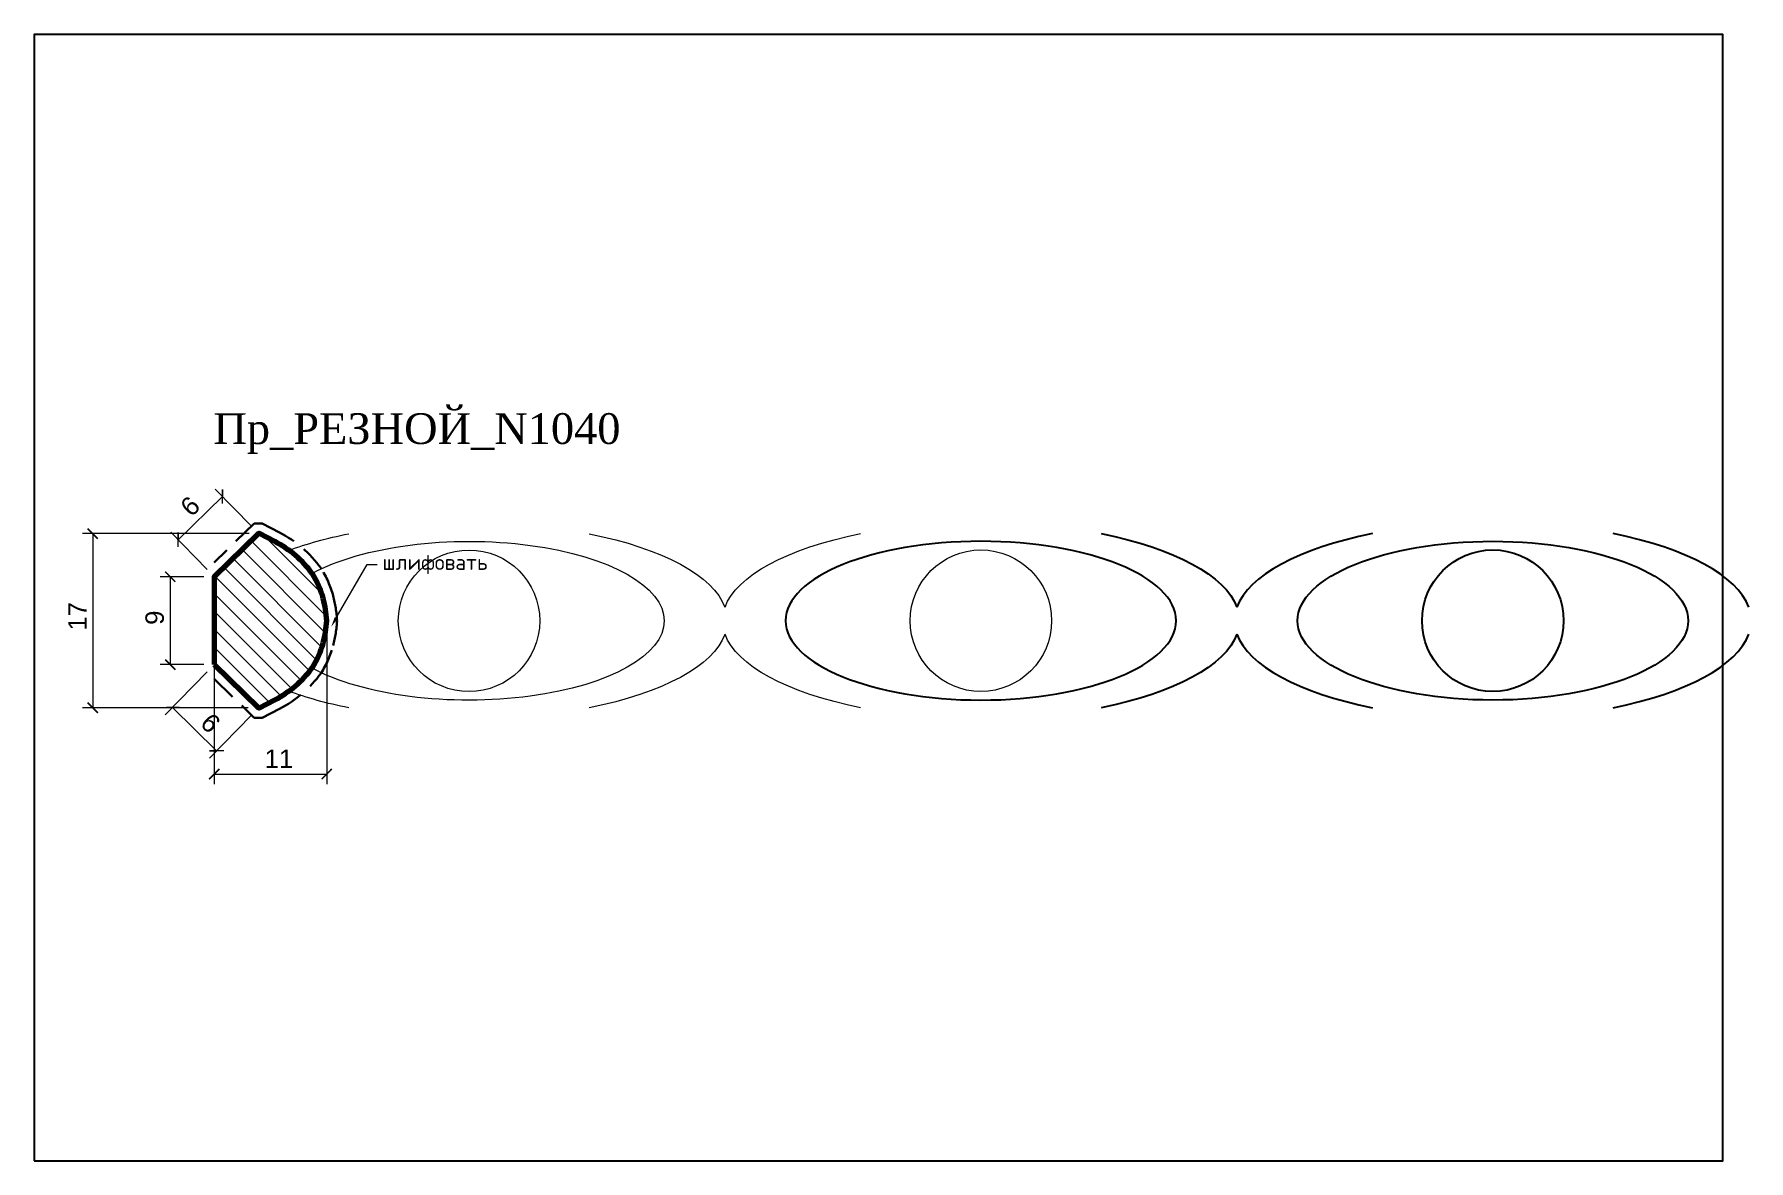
# Model space of a CAD drawing. Header units: millimetres. Extents: x 1311 to 1479, y -873 to -763.
import ezdxf
from ezdxf import colors
from ezdxf.entities.mleader import LeaderData, LeaderLine
from ezdxf.math import Vec2, Vec3

# ---------------------------------------------------------------- set-up
doc = ezdxf.new("R2010")
doc.units = ezdxf.units.MM
doc.linetypes.add('HIDDEN', pattern=[0.375, 0.25, -0.125])
for name, color, linetype, lineweight in [('0.15', 7, 'Continuous', 15), ('линия 50', 1, 'Continuous', 140), ('служебный слой РАЗМЕРЫ', 7, 'Continuous', 9)]:
    doc.layers.add(name, color=color, linetype=linetype, lineweight=lineweight)
doc.layers.add('Outside panel', color=7, linetype='Continuous', lineweight=18, true_color=0x7f5e57)
doc.layers.add('размеры в модели', color=7, linetype='Continuous')
doc.styles.add('ELECT', font='times.ttf')
doc.styles.get("Standard").update_dxf_attribs({"font": 'arial.ttf'})
doc.styles.add('ЕСКД профили текст', font='isocpeur.ttf')
doc.dimstyles.new('M_1', dxfattribs={"dimtxt": 1.8, "dimasz": 1, "dimexe": 1, "dimexo": 1, "dimgap": 0.6, "dimtad": 1, "dimdec": 0, "dimdsep": 46, "dimtxsty": 'Standard', "dimblk": 'ARCHTICK', "dimcen": -5, "dimclrd": 7, "dimclre": 7, "dimclrt": 7, "dimadec": 0, "dimazin": 0, "dimtfac": 1, "dimtdec": 0, "dimtmove": 0, "dimatfit": 3, "dimfxl": 1, "dimtolj": 1, "dimtzin": 0, "dimlwd": 5, "dimlwe": 5, "dimarcsym": 0})

# ---------------------------------------------------------------- blocks, each defined once
blk = doc.blocks.new('_ArchTick')
at = {"color": 0, "linetype": 'ByBlock', "const_width": 0.15}
blk.add_lwpolyline([(-0.5, -0.5), (0.5, 0.5)], dxfattribs=at)
blk = doc.blocks.new('*D4')
at = {"layer": 'Defpoints', "color": 0, "ltscale": 1000, "transparency": 16777216}
for p in [(1328.7, -815.91), (1324.41, -824.49), (1328.7, -824.49)]:
    blk.add_point(p, dxfattribs=at)
at = {"layer": 'размеры в модели', "color": 7, "lineweight": 5, "ltscale": 1000, "transparency": 16777216}
for p, q in [((1327.7, -815.91), (1323.41, -815.91)), ((1324.41, -815.91), (1324.41, -824.49)), ((1327.7, -824.49), (1323.41, -824.49))]:
    blk.add_line(p, q, dxfattribs=at)
for p, rotation in [((1324.41, -815.91), 90), ((1324.41, -824.49), 270)]:
    blk.add_blockref('_ArchTick', p, dxfattribs=dict(at, rotation=rotation))
at = {"layer": 'размеры в модели', "color": 7, "ltscale": 1000, "transparency": 16777216, "insert": (1322.89, -819.91), "char_height": 1.8, "attachment_point": 5, "rotation": 90}
blk.add_mtext('\\A1;9', dxfattribs=at)
blk = doc.blocks.new('*D3')
at = {"layer": 'Defpoints', "color": 0, "ltscale": 1000, "transparency": 16777216}
for p in [(1329.5, -808.08), (1333.03, -811.7), (1328.7, -815.91)]:
    blk.add_point(p, dxfattribs=at)
at = {"layer": 'размеры в модели', "color": 7, "lineweight": 5, "ltscale": 1000, "transparency": 16777216}
for p, q in [((1332.33, -810.98), (1328.8, -807.36)), ((1325.17, -812.29), (1329.5, -808.08)), ((1328, -815.2), (1324.47, -811.57))]:
    blk.add_line(p, q, dxfattribs=at)
for p, rotation in [((1329.5, -808.08), 44.21735353819771), ((1325.17, -812.29), 224.2173535381978)]:
    blk.add_blockref('_ArchTick', p, dxfattribs=dict(at, rotation=rotation))
at = {"layer": 'размеры в модели', "color": 7, "ltscale": 1000, "transparency": 16777216, "insert": (1326.35, -809.02), "char_height": 1.8, "attachment_point": 5, "rotation": 44.2174}
blk.add_mtext('\\A1;6', dxfattribs=at)
blk = doc.blocks.new('*D2')
at = {"layer": 'Defpoints', "color": 0, "ltscale": 1000, "transparency": 16777216}
for p in [(1328.7, -824.49), (1333.03, -828.7), (1328.94, -832.9)]:
    blk.add_point(p, dxfattribs=at)
at = {"layer": 'размеры в модели', "color": 7, "lineweight": 5, "ltscale": 1000, "transparency": 16777216}
for p, q in [((1328, -825.2), (1323.91, -829.4)), ((1324.61, -828.68), (1328.94, -832.9)), ((1332.33, -829.42), (1328.24, -833.62))]:
    blk.add_line(p, q, dxfattribs=at)
for p, rotation in [((1324.61, -828.68), 135.7459175538012), ((1328.94, -832.9), 315.7459175538012)]:
    blk.add_blockref('_ArchTick', p, dxfattribs=dict(at, rotation=rotation))
at = {"layer": 'размеры в модели', "color": 7, "ltscale": 1000, "transparency": 16777216, "insert": (1328.34, -830.2), "char_height": 1.8, "attachment_point": 5, "rotation": 315.7459}
blk.add_mtext('\\A1;6', dxfattribs=at)
blk = doc.blocks.new('*D6')
at = {"layer": 'Defpoints', "color": 0, "ltscale": 1000, "transparency": 16777216}
for p in [(1333.13, -811.7), (1316.83, -828.7), (1333.03, -828.7)]:
    blk.add_point(p, dxfattribs=at)
at = {"layer": 'размеры в модели', "color": 7, "lineweight": 5, "ltscale": 1000, "transparency": 16777216}
for p, q in [((1332.13, -811.7), (1315.83, -811.7)), ((1316.83, -811.7), (1316.83, -828.7)), ((1332.03, -828.7), (1315.83, -828.7))]:
    blk.add_line(p, q, dxfattribs=at)
for p, rotation in [((1316.83, -811.7), 90), ((1316.83, -828.7), 270)]:
    blk.add_blockref('_ArchTick', p, dxfattribs=dict(at, rotation=rotation))
at = {"layer": 'размеры в модели', "color": 7, "ltscale": 1000, "transparency": 16777216, "insert": (1315.33, -819.77), "char_height": 1.8, "attachment_point": 5, "rotation": 90}
blk.add_mtext('\\A1;17', dxfattribs=at)
blk = doc.blocks.new('*D5')
at = {"layer": 'Defpoints', "color": 0, "ltscale": 1000, "transparency": 16777216}
for p in [(1328.7, -820.72), (1339.69, -820.37), (1339.69, -835.18)]:
    blk.add_point(p, dxfattribs=at)
at = {"layer": 'размеры в модели', "color": 7, "lineweight": 5, "ltscale": 1000, "transparency": 16777216}
for p, q in [((1328.7, -821.72), (1328.7, -836.18)), ((1339.69, -821.37), (1339.69, -836.18)), ((1328.7, -835.18), (1339.69, -835.18))]:
    blk.add_line(p, q, dxfattribs=at)
at = {"layer": 'размеры в модели', "color": 7, "lineweight": 5, "ltscale": 1000, "transparency": 16777216, "rotation": 180}
blk.add_blockref('_ArchTick', (1328.7, -835.18), dxfattribs=at)
at = {"layer": 'размеры в модели', "color": 7, "lineweight": 5, "ltscale": 1000, "transparency": 16777216}
blk.add_blockref('_ArchTick', (1339.69, -835.18), dxfattribs=at)
at = {"layer": 'размеры в модели', "color": 7, "ltscale": 1000, "transparency": 16777216, "insert": (1335.02, -833.68), "char_height": 1.8, "attachment_point": 5}
blk.add_mtext('\\A1;11', dxfattribs=at)

msp = doc.modelspace()

# ---------------------------------------------------------------- hatches: boundary and pattern name
at = {"layer": 'Outside panel', "ltscale": 1000}
h = msp.add_hatch(dxfattribs=at)
h.set_pattern_fill('ANSI31', color=256, scale=9.894831, angle=90)
h.set_pattern_definition([(135, (-308746.6368, 92246.3374), (-0.8745877676, -0.8745877676), [])])
edge = h.paths.add_edge_path()
edge.add_line((1328.7, -824.49), (1333.03, -828.7))
edge.add_line((1333.03, -828.7), (1333.13, -828.7))
edge.add_line((1333.13, -828.7), (1334.62, -827.93))
edge.add_arc((1329.72, -818.47), 10.65, 297.3852, 323.736)
edge.add_arc((1330.42, -819.88), 9.28, 328.2344, 344.5128)
edge.add_arc((1328.33, -819.55), 11.38, 345.7002, 356.728)
edge.add_arc((1328.33, -820.85), 11.38, 3.272, 14.2998)
edge.add_arc((1330.42, -820.52), 9.28, 15.4872, 31.7656)
edge.add_arc((1329.72, -821.93), 10.65, 36.264, 62.6148)
edge.add_line((1334.62, -812.47), (1333.13, -811.7))
edge.add_line((1333.13, -811.7), (1333.03, -811.7))
edge.add_line((1333.03, -811.7), (1328.7, -815.91))
edge.add_line((1328.7, -815.91), (1328.7, -824.49))

# ---------------------------------------------------------------- linework, layer by layer
at = {"color": 6, "ltscale": 1000}
msp.add_lwpolyline([(1311.12, -872.94), (1476.12, -872.94), (1476.12, -762.94), (1311.12, -762.94)], close=True, dxfattribs=at)
at = {"color": 7, "ltscale": 1000}
msp.add_circle((1453.64, -820.2), 6.91, dxfattribs=at)
at = {"color": 7, "ltscale": 1000, "extrusion": (0, 0, -1)}
msp.add_ellipse((1403.62, -820.2), major_axis=(-19.08, 0), ratio=0.406419, dxfattribs=at)
for start_param, end_param in [(8.338259, 9.285797), (3.280573, 4.228112)]:
    msp.add_ellipse((1403.62, -820.2), major_axis=(-25.25, 0), ratio=0.380342, start_param=start_param, end_param=end_param, dxfattribs=at)
at = {"color": 7, "ltscale": 1000}
for start_param, end_param in [(8.338259, 9.285797), (6.422166, 7.369704), (3.280573, 4.228112), (5.196666, 6.144205)]:
    msp.add_ellipse((1453.64, -820.2), major_axis=(25.25, 0), ratio=0.380342, start_param=start_param, end_param=end_param, dxfattribs=at)
msp.add_ellipse((1453.64, -820.2), major_axis=(19.08, 0), ratio=0.406419, dxfattribs=at)
at = {"layer": '0.15', "color": 7, "ltscale": 1000}
for centre in [(1353.6, -820.21), (1403.62, -820.2)]:
    msp.add_circle(centre, 6.91, dxfattribs=at)
at = {"layer": '0.15', "color": 7, "ltscale": 1000, "extrusion": (0, 0, -1)}
for centre, major_axis, ratio, start_param, end_param in [((1353.6, -820.21), (-25.25, 0), 0.380342, 7.08204, 7.369704), ((1353.6, -820.21), (-19.08, 0), 0.406419, 0.637856, 5.645557), ((1353.6, -820.21), (-25.25, 0), 0.380342, 8.338259, 9.285797), ((1403.62, -820.2), (-25.25, 0), 0.380342, 6.422166, 7.369704), ((1353.6, -820.21), (-25.25, 0), 0.380342, 3.280573, 4.228112), ((1403.62, -820.2), (-25.25, 0), 0.380342, 5.196666, 6.144205), ((1353.6, -820.21), (-25.25, 0), 0.380342, 5.196666, 5.484577)]:
    msp.add_ellipse(centre, major_axis=major_axis, ratio=ratio, start_param=start_param, end_param=end_param, dxfattribs=at)
at = {"layer": 'линия 50', "color": 1, "linetype": 'HIDDEN', "lineweight": 30, "ltscale": 10, "true_color": 0xff0909}
msp.add_lwpolyline([(1328.7, -825.88), (1332.62, -829.7), (1333.38, -829.7), (1335.08, -828.81, 0.116324), (1339.14, -825.33, 0.072365), (1340.33, -822.62, 0.049521), (1340.7, -820.2, 0.049521), (1340.33, -817.78, 0.072365), (1339.14, -815.07, 0.116324), (1335.08, -811.59), (1333.38, -810.7), (1332.62, -810.7), (1328.7, -814.52)], format="xyb", dxfattribs=at)
at = {"layer": 'линия 50', "color": 7}
msp.add_lwpolyline([(1328.7, -824.49), (1333.03, -828.7), (1333.13, -828.7), (1334.62, -827.93, 0.115487), (1338.31, -824.77, 0.071147), (1339.36, -822.36, 0.048155), (1339.7, -820.2, 0.048155), (1339.36, -818.04, 0.071147), (1338.31, -815.63, 0.115487), (1334.62, -812.47), (1333.13, -811.7), (1333.03, -811.7), (1328.7, -815.91)], format="xyb", close=True, dxfattribs=at)

# ---------------------------------------------------------------- texts
at = {"color": 7, "ltscale": 1000, "style": 'ELECT'}
msp.add_text('Пр_РЕЗНОЙ_N1040', height=3, dxfattribs=at).set_placement((1328.62, -802.94))

# ---------------------------------------------------------------- dimensions: what is measured, and where the dimension line sits
at = {"layer": 'размеры в модели', "color": 5, "ltscale": 1000}
for base, p1, p2, angle, picture, middle, dimtype in [((1329.5, -808.08), (1328.7, -815.91), (1333.03, -811.7), 44.2174, '*D3', (1327.41, -810.11), 129), ((1316.83, -828.7), (1333.13, -811.7), (1333.03, -828.7), 90, '*D6', (1316.83, -819.77), 128), ((1324.41, -824.49), (1328.7, -815.91), (1328.7, -824.49), 90, '*D4', (1324.41, -819.91), 128), ((1328.94, -832.9), (1328.7, -824.49), (1333.03, -828.7), 315.7459, '*D2', (1327.28, -831.29), 129)]:
    dim = msp.add_linear_dim(base=base, p1=p1, p2=p2, angle=angle, dimstyle='M_1', dxfattribs=at)
    dim.commit()
    dim.dimension.update_dxf_attribs({"geometry": picture, "text_midpoint": middle, "dimtype": dimtype})
dim = msp.add_linear_dim(base=(1339.69, -835.18), p1=(1328.7, -820.72), p2=(1339.69, -820.37), dimstyle='M_1', dxfattribs=at)
dim.commit()
dim.dimension.update_dxf_attribs({"geometry": '*D5', "text_midpoint": (1335.02, -835.18), "dimtype": 128})

# ---------------------------------------------------------------- leaders
at = {"layer": 'служебный слой РАЗМЕРЫ'}
ml = msp.add_multileader_mtext('Standard', dxfattribs=at)
ml.set_content('\\A1;шлифовать', color=256, style='ЕСКД профили текст')
ml.set_leader_properties(color=256, linetype='ByLayer', lineweight=-1)
ml.build(insert=Vec2(0, 0))
ml.multileader.update_dxf_attribs({"dogleg_length": 1, "arrow_head_size": 1})
ctx = ml.context
ctx.base_point, ctx.char_height, ctx.arrow_head_size, ctx.landing_gap_size, ctx.plane_origin = Vec3(1344.64, -814.71), 1.5, 1, 0.5, Vec3(1358.11, -788.54)
notes = []
notes.append((ctx, [(1, (1, 1, 0), (1343.64, -814.71), (1, 0), 1, [(0, [(1340.13, -820.79)], 0, [])])]))
ctx.mtext.insert, ctx.mtext.flow_direction = Vec3(1345.14, -813.74), 5
for ctx, leaders in notes:
    for number, flags, end, landing, length, lines in leaders:
        leader = LeaderData()
        leader.index, (leader.has_last_leader_line, leader.has_dogleg_vector, leader.attachment_direction) = number, flags
        leader.last_leader_point, leader.dogleg_vector, leader.dogleg_length = Vec3(end), Vec3(landing), length
        for number, points, colour, breaks in lines:
            line = LeaderLine()
            line.index, line.vertices, line.color, line.breaks = number, Vec3.list(points), colors.encode_raw_color(colour), breaks
            leader.lines.append(line)
        ctx.leaders.append(leader)

doc.saveas('drawing.dxf')
